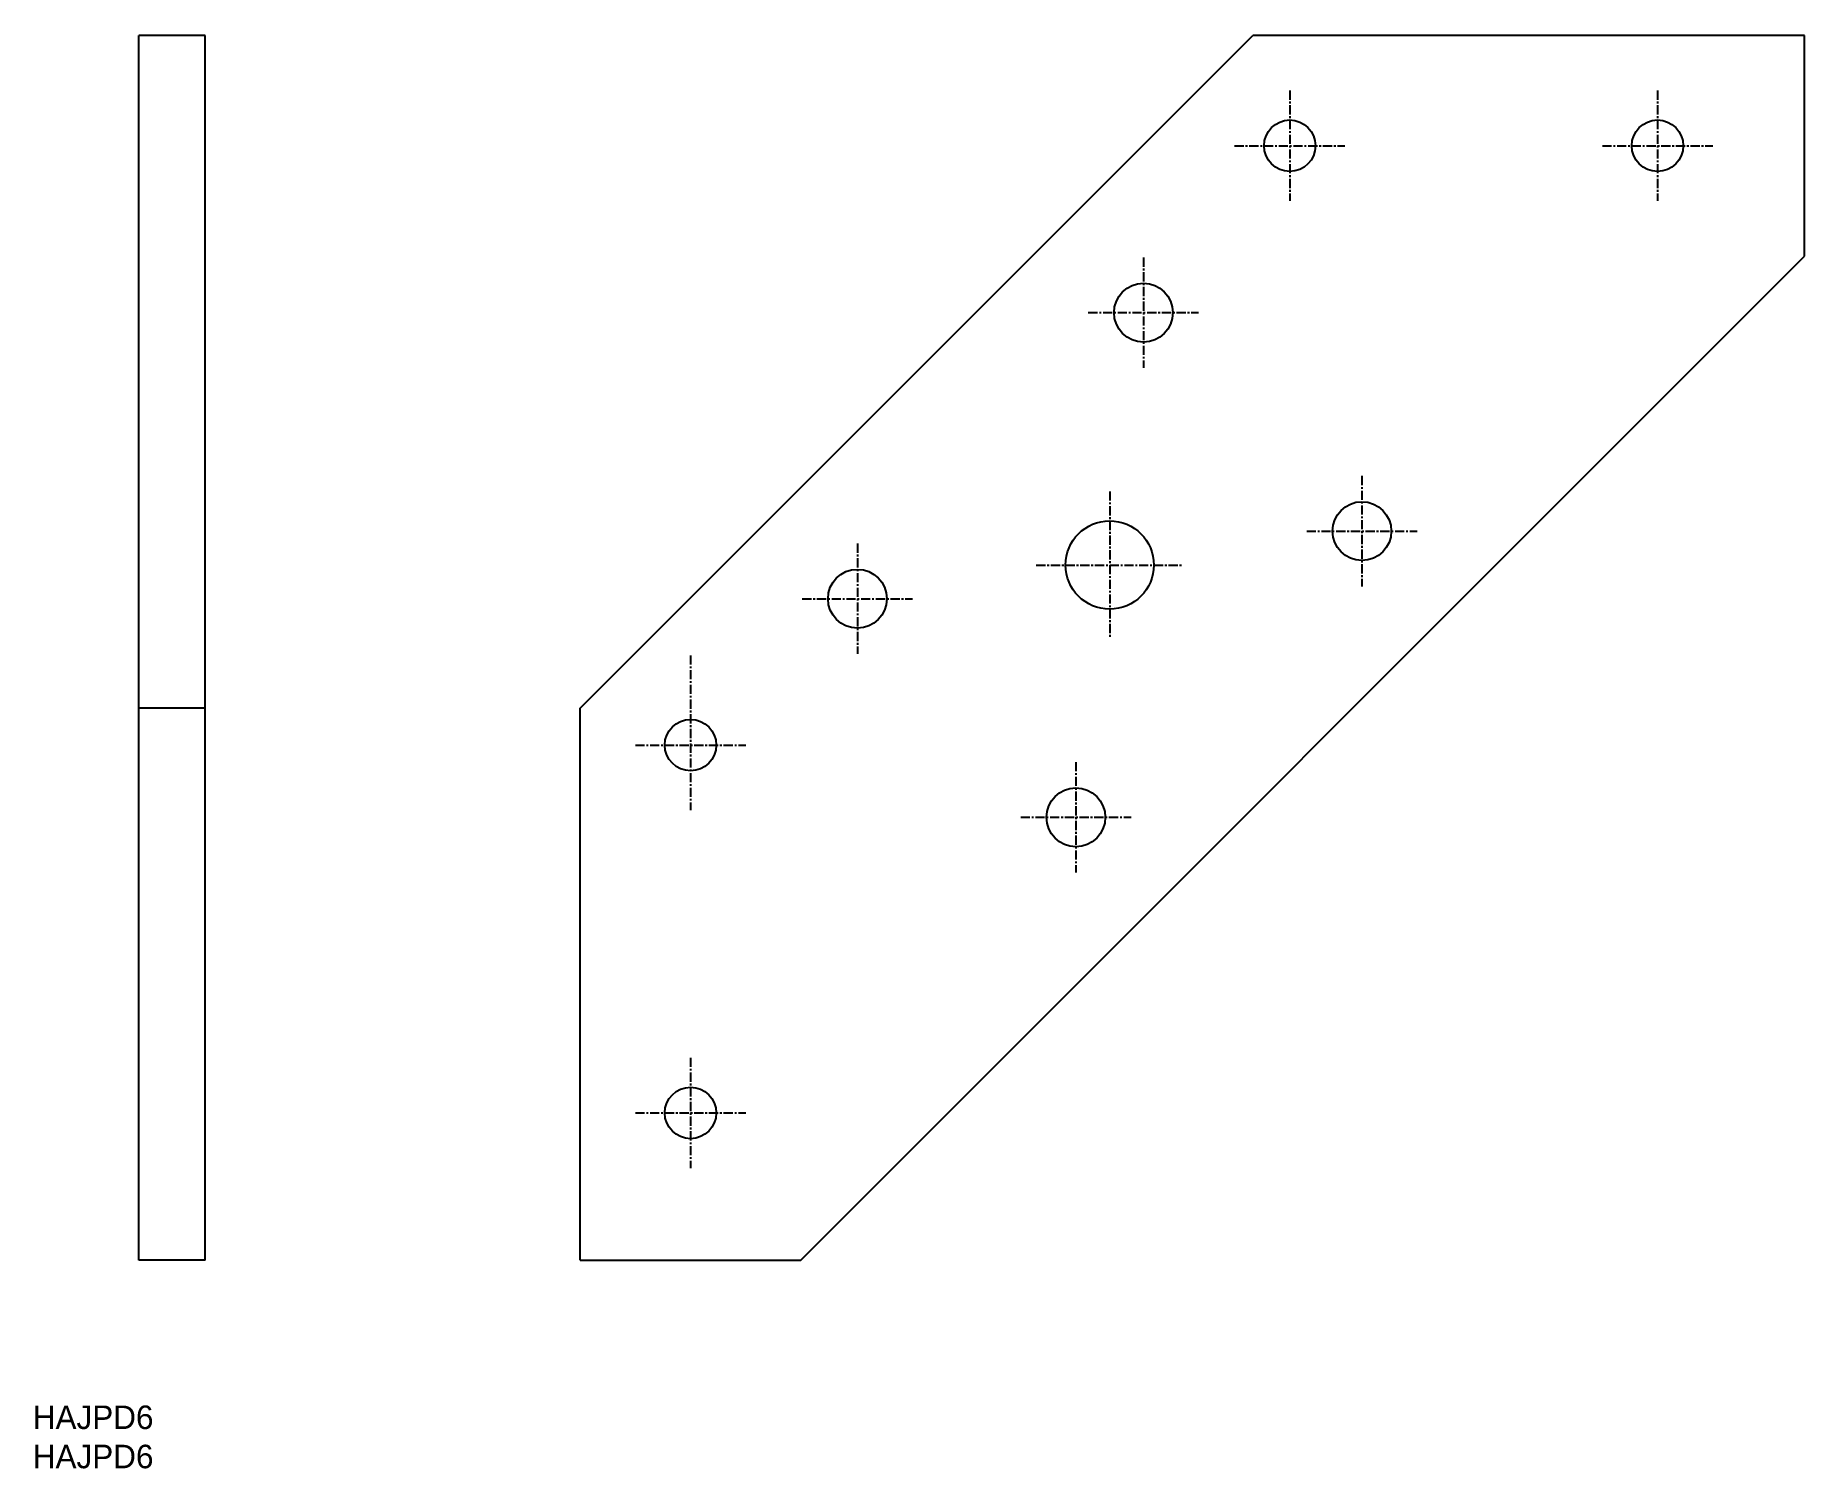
# Model space of a CAD drawing. Extents: x 8 to 248, y 6 to 201.
import ezdxf

# ---------------------------------------------------------------- set-up
doc = ezdxf.new("R2010")
doc.units = 0
doc.linetypes.add('CENTER', pattern=[2, 1.25, -0.25, 0.25, -0.25])
doc.layers.get('0').update_dxf_attribs({"linetype": 'CONTINUOUS'})
doc.layers.add('CENTER', color=1, linetype='CENTER')

msp = doc.modelspace()

# ---------------------------------------------------------------- linework, layer by layer
at = {"color": 7, "linetype": 'CONTINUOUS'}
for p, q in [((21.92, 34.11), (21.92, 200.58)), ((30.92, 200.58), (21.92, 200.58)), ((30.92, 34.11), (30.92, 200.58)), ((81.92, 109.11), (173.39, 200.58)), ((248.39, 200.58), (173.39, 200.58)), ((248.39, 170.58), (248.39, 200.58)), ((111.92, 34.11), (248.39, 170.58)), ((30.92, 109.11), (21.92, 109.11)), ((81.92, 34.11), (81.92, 109.11)), ((30.92, 34.11), (21.92, 34.11)), ((81.92, 34.11), (111.92, 34.11))]:
    msp.add_line(p, q, dxfattribs=at)
for centre, radius in [((178.39, 185.58), 3.5), ((228.39, 185.58), 3.5), ((158.5, 162.89), 4), ((188.2, 133.19), 4), ((153.91, 128.59), 6), ((119.61, 124), 4), ((119.61, 124), 4), ((96.92, 104.11), 3.5), ((149.31, 94.3), 4), ((96.92, 54.11), 3.5)]:
    msp.add_circle(centre, radius, dxfattribs=at)
at = {"layer": 'CENTER', "color": 1, "linetype": 'CENTER'}
for p, q in [((178.39, 193.08), (178.39, 178.08)), ((228.39, 193.08), (228.39, 178.08)), ((170.89, 185.58), (185.89, 185.58)), ((220.89, 185.58), (235.89, 185.58)), ((158.5, 170.39), (158.5, 155.39)), ((151, 162.89), (166, 162.89)), ((188.2, 140.69), (188.2, 125.69)), ((153.91, 138.59), (153.91, 118.59)), ((180.7, 133.19), (195.7, 133.19)), ((119.61, 131.5), (119.61, 116.5)), ((143.91, 128.59), (163.91, 128.59)), ((112.11, 124), (127.11, 124)), ((96.92, 116.31), (96.92, 95.25)), ((89.42, 104.11), (104.42, 104.11)), ((149.31, 101.8), (149.31, 86.8)), ((141.81, 94.3), (156.81, 94.3)), ((96.92, 61.61), (96.92, 46.61)), ((89.42, 54.11), (104.42, 54.11))]:
    msp.add_line(p, q, dxfattribs=at)

# ---------------------------------------------------------------- texts
at = {"color": 7, "linetype": 'CONTINUOUS'}
for p in [(7.49, 11.14), (7.49, 5.81)]:
    msp.add_text('HAJPD6', height=3.2, dxfattribs=at).set_placement(p)

doc.saveas('drawing.dxf')
